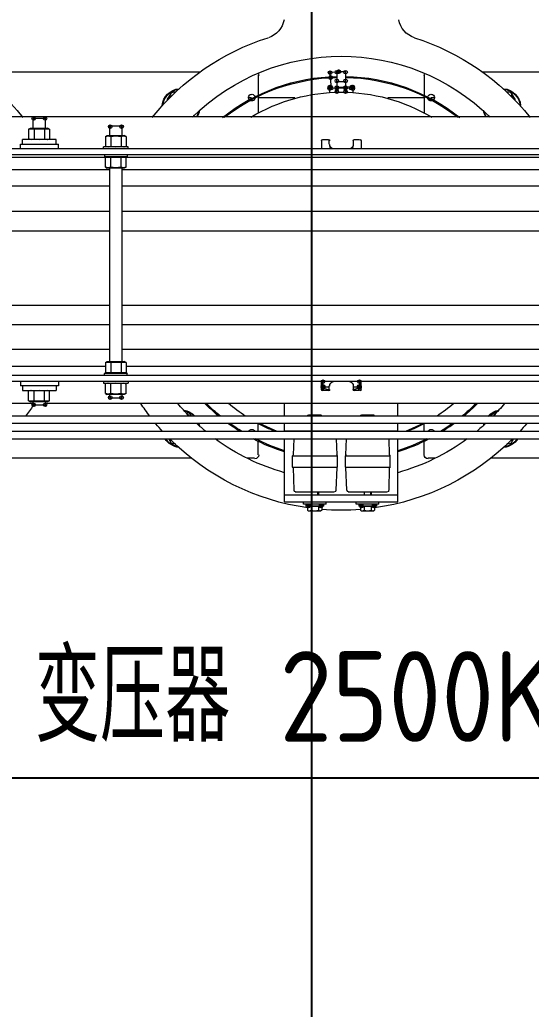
# Model space of a CAD drawing. Extents: x 758840 to 1108724, y -102573 to 143521.
# Drawn here: x 878546 to 879224, y 65826 to 67136 of the extents above; entities that cross this region are included whole.
import ezdxf

# ---------------------------------------------------------------- set-up
doc = ezdxf.new("R2010")
doc.units = 0
doc.header["$LTSCALE"] = 1000
doc.header["$MEASUREMENT"] = 0
doc.linetypes.add('DOTE', pattern=[2.42, 2, -0.2, 0.02, -0.2])
for name, color, linetype in [('02电气-设备', 255, 'Continuous'), ('DOTE', 8, 'DOTE'), ('LWIRE', 1, 'Continuous'), ('PDF_0', 7, 'Continuous')]:
    doc.layers.add(name, color=color, linetype=linetype)
doc.styles.get("Standard").update_dxf_attribs({"font": 'gbenor.shx', "bigfont": 'gbcbig.shx'})

# ---------------------------------------------------------------- blocks, each defined once
blk = doc.blocks.new('2500KVA 变压器')
at = {"lineweight": -3}
blk.add_lwpolyline([(0, 0), (2400, 0), (2400, 1500), (0, 1500)], close=True, dxfattribs=at)
at = {"layer": 'PDF_0', "lineweight": 15}
for points in [[(735.2, 935.1), (1032.6, 935.1)], [(1110.2, 930.4), (1110.2, 904.5)], [(1205.5, 929), (1204.9, 933.8)], [(1205.5, 934.4), (1216.4, 935.1)], [(1226, 935.1), (1214.4, 935.1)], [(1214.4, 934.4), (1214.4, 908.6)], [(1226, 934.4), (1226, 908.6)], [(1330.1, 930.4), (1330.1, 904.5)], [(1407.7, 935.1), (1705.1, 935.1)], [(1205.5, 927.6), (1206.9, 912.7)], [(1208.3, 927.6), (1206.2, 927.6)], [(1214.4, 922.2), (1226, 922.2)], [(989.8, 897.7), (995.2, 907.2)], [(997.2, 908.6), (1000.6, 908.6)], [(1204.9, 914.7), (1206.9, 915.4)], [(1204.9, 907.9), (1204.9, 914.7)], [(1214.4, 913.3), (1204.9, 912.7)], [(1206.2, 912.7), (1206.2, 914.7)], [(1213, 908.6), (1214.4, 908.6), (1212.3, 908.6)], [(1226, 914), (1214.4, 914)], [(1226, 913.3), (1214.4, 913.3)], [(1226, 915.4), (1235.5, 914.7)], [(1226, 914), (1233.4, 913.3)], [(1235.5, 912.7), (1226, 913.3)], [(1228, 908.6), (1226, 908.6)], [(1234.1, 914.7), (1234.1, 912.7)], [(1235.5, 914.7), (1235.5, 907.9)], [(1439.7, 908.6), (1443.1, 908.6)], [(1445.1, 907.2), (1450.6, 897.7)], [(1101.4, 900.4), (1096.6, 900.4)], [(1105.5, 900.4), (1104.8, 900.4)], [(1110.2, 903.1), (1110.2, 880.7)], [(1158.6, 900.4), (1110.2, 900.4)], [(1330.1, 900.4), (1281.8, 900.4)], [(1330.1, 903.1), (1330.1, 880.7)], [(1335.5, 900.4), (1334.9, 900.4)], [(1343.7, 900.4), (1338.9, 900.4)], [(2114.9, 875.2), (325.4, 875.2)], [(812.1, 860.3), (812.1, 873.2)], [(827.8, 873.2), (812.8, 873.2)], [(828.4, 860.3), (828.4, 873.2)], [(1025.2, 877.3), (1023.8, 875.2)], [(1416.5, 875.2), (1415.2, 877.3)], [(806, 858.9), (808.7, 860.3)], [(806, 858.9), (810.1, 859.6), (813.5, 858.9)], [(806, 858.9), (806, 846)], [(808.7, 860.3), (831.2, 860.3)], [(813.5, 858.9), (820.3, 859.6), (827.1, 858.9)], [(813.5, 858.9), (813.5, 846)], [(827.1, 858.9), (830.5, 859.6), (833.9, 858.9)], [(827.1, 858.9), (827.1, 846)], [(833.9, 858.9), (831.2, 860.3)], [(833.9, 858.9), (833.9, 846)], [(913.5, 850.7), (913.5, 862.3)], [(929.2, 863), (914.2, 863)], [(929.9, 850.7), (929.9, 862.3)], [(795.1, 833), (795.1, 839.2)], [(795.1, 839.2), (845.5, 839.2)], [(797.8, 839.2), (797.8, 845.3)], [(842.7, 845.3), (797.8, 845.3)], [(808.7, 845.3), (806, 846)], [(806, 846), (810.1, 845.3), (813.5, 846)], [(813.5, 846), (820.3, 845.3), (827.1, 846)], [(827.1, 846), (830.5, 845.3), (833.9, 846)], [(831.2, 845.3), (833.9, 846)], [(842.7, 839.2), (842.7, 845.3)], [(845.5, 833), (845.5, 839.2)], [(908.1, 849.4), (910.1, 850.7)], [(908.1, 849.4), (911.5, 850), (914.9, 849.4)], [(908.1, 849.4), (908.1, 836.4)], [(910.1, 850.7), (932.6, 850.7)], [(914.9, 849.4), (921.7, 850), (928.5, 849.4)], [(914.9, 849.4), (914.9, 836.4)], [(928.5, 849.4), (931.9, 850), (935.3, 849.4)], [(928.5, 849.4), (928.5, 836.4)], [(935.3, 849.4), (932.6, 850.7)], [(935.3, 849.4), (935.3, 836.4)], [(1194, 843.9), (1194, 833)], [(1195.3, 845.3), (1202.8, 845.3)], [(1204.2, 839.2), (1204.2, 843.9)], [(1236.2, 843.9), (1236.2, 839.2)], [(1237.5, 845.3), (1244.3, 845.3)], [(1246.4, 843.9), (1246.4, 833)], [(310.4, 825.5), (2129.9, 825.5)], [(2125.1, 833), (315.2, 833)], [(905.4, 833), (905.4, 835.7)], [(938, 835.7), (905.4, 835.7)], [(906.7, 825.5), (906.7, 822.8)], [(910.1, 835.7), (908.1, 836.4)], [(908.1, 836.4), (911.5, 835.7), (914.9, 836.4)], [(914.9, 836.4), (921.7, 835.7), (928.5, 836.4)], [(928.5, 836.4), (931.9, 835.7), (935.3, 836.4)], [(932.6, 835.7), (935.3, 836.4)], [(936.7, 825.5), (936.7, 822.8)], [(938, 833), (938, 835.7)], [(1204.9, 835.7), (1204.9, 835.1)], [(1235.5, 835.1), (1235.5, 835.7)], [(908.1, 821.5), (447.9, 821.5)], [(906.7, 822.8), (936.7, 822.8)], [(907.4, 822.1), (906.7, 822.8)], [(907.4, 822.1), (936, 822.1)], [(910.1, 822.1), (908.1, 821.5)], [(914.9, 821.5), (911.5, 822.1), (908.1, 821.5)], [(908.1, 808.5), (908.1, 821.5)], [(928.5, 821.5), (921.7, 822.1), (914.9, 821.5)], [(914.9, 808.5), (914.9, 821.5)], [(935.3, 821.5), (931.9, 822.1), (928.5, 821.5)], [(928.5, 808.5), (928.5, 821.5)], [(932.6, 822.1), (935.3, 821.5)], [(935.3, 808.5), (935.3, 821.5)], [(1505, 821.5), (935.3, 821.5)], [(936, 822.1), (936.7, 822.8)], [(913.5, 805.1), (428.2, 805.1)], [(908.1, 808.5), (910.1, 807.2)], [(914.9, 808.5), (911.5, 807.8), (908.1, 808.5)], [(932.6, 807.2), (910.1, 807.2)], [(913.5, 551.2), (913.5, 807.2)], [(928.5, 808.5), (921.7, 807.8), (914.9, 808.5)], [(935.3, 808.5), (931.9, 807.8), (928.5, 808.5)], [(929.9, 551.2), (929.9, 807.2)], [(1510.5, 805.1), (929.9, 805.1)], [(935.3, 808.5), (932.6, 807.2)], [(913.5, 783.3), (408.5, 783.3)], [(1510.5, 783.3), (929.9, 783.3)], [(913.5, 750), (388, 750)], [(1510.5, 750), (929.9, 750)], [(913.5, 724.1), (377.8, 724.1)], [(1510.5, 724.1), (929.9, 724.1)], [(377.8, 626.1), (913.5, 626.1)], [(929.9, 626.1), (1510.5, 626.1)], [(388, 600.2), (913.5, 600.2)], [(929.9, 600.2), (1510.5, 600.2)], [(408.5, 567.6), (913.5, 567.6)], [(929.9, 567.6), (1510.5, 567.6)], [(908.1, 549.9), (910.1, 551.2)], [(908.1, 549.9), (911.5, 550.5), (914.9, 549.9)], [(910.1, 551.2), (932.6, 551.2)], [(914.9, 549.9), (921.7, 550.5), (928.5, 549.9)], [(928.5, 549.9), (931.9, 550.5), (935.3, 549.9)], [(935.3, 549.9), (932.6, 551.2)], [(428.2, 545.1), (908.1, 545.1)], [(908.1, 549.9), (908.1, 536.9)], [(914.9, 549.9), (914.9, 536.9)], [(928.5, 549.9), (928.5, 536.9)], [(935.3, 549.9), (935.3, 536.9)], [(935.3, 545.1), (1505, 545.1)], [(305.7, 533.5), (2134.7, 533.5)], [(315.2, 525.4), (2125.1, 525.4)], [(795.1, 525.4), (795.1, 519.2)], [(845.5, 525.4), (845.5, 519.2)], [(905.4, 525.4), (905.4, 522.6)], [(907.4, 536.3), (906.7, 535.6)], [(906.7, 533.5), (906.7, 535.6)], [(936.7, 535.6), (906.7, 535.6)], [(936, 536.3), (907.4, 536.3)], [(910.1, 536.3), (908.1, 536.9)], [(908.1, 536.9), (911.5, 536.3), (914.9, 536.9)], [(914.9, 536.9), (921.7, 536.3), (928.5, 536.9)], [(928.5, 536.9), (931.9, 536.3), (935.3, 536.9)], [(932.6, 536.3), (935.3, 536.9)], [(936, 536.3), (936.7, 535.6)], [(936.7, 533.5), (936.7, 535.6)], [(938, 525.4), (938, 522.6)], [(1194, 514.5), (1194, 525.4)], [(1195.3, 524.7), (1195.3, 518.6)], [(1245, 524.7), (1245, 518.6)], [(1246.4, 514.5), (1246.4, 525.4)], [(845.5, 519.2), (795.1, 519.2)], [(797.8, 519.2), (797.8, 513.1)], [(797.8, 513.1), (842.7, 513.1)], [(808.7, 513.1), (806, 512.4)], [(813.5, 512.4), (810.1, 513.1), (806, 512.4)], [(806, 499.5), (806, 512.4)], [(827.1, 512.4), (820.3, 513.1), (813.5, 512.4)], [(813.5, 499.5), (813.5, 512.4)], [(833.9, 512.4), (830.5, 513.1), (827.1, 512.4)], [(827.1, 499.5), (827.1, 512.4)], [(831.2, 513.1), (833.9, 512.4)], [(833.9, 499.5), (833.9, 512.4)], [(842.7, 519.2), (842.7, 513.1)], [(905.4, 522.6), (938, 522.6)], [(910.1, 522.6), (908.1, 522)], [(914.9, 522), (911.5, 522.6), (908.1, 522)], [(908.1, 509), (908.1, 522)], [(928.5, 522), (921.7, 522.6), (914.9, 522)], [(914.9, 509), (914.9, 522)], [(935.3, 522), (931.9, 522.6), (928.5, 522)], [(928.5, 509), (928.5, 522)], [(932.6, 522.6), (935.3, 522)], [(935.3, 509), (935.3, 522)], [(1195.3, 517.2), (1195.3, 516.5)], [(1195.3, 516.5), (1204.2, 513.8)], [(1202.8, 513.1), (1195.3, 513.1)], [(1196, 517.9), (1204.2, 517.9)], [(1204.2, 514.5), (1204.2, 519.2)], [(1236.2, 519.2), (1236.2, 514.5)], [(1236.2, 517.9), (1244.3, 517.9)], [(1245, 516.5), (1236.2, 513.8)], [(1244.3, 513.1), (1237.5, 513.1)], [(1245, 517.2), (1245, 516.5)], [(806, 499.5), (808.7, 498.1)], [(813.5, 499.5), (810.1, 498.8), (806, 499.5)], [(831.2, 498.1), (808.7, 498.1)], [(812.1, 494.1), (812.1, 498.1)], [(827.1, 499.5), (820.3, 498.8), (813.5, 499.5)], [(833.9, 499.5), (830.5, 498.8), (827.1, 499.5)], [(828.4, 494.1), (828.4, 498.1)], [(833.9, 499.5), (831.2, 498.1)], [(908.1, 509), (910.1, 507.7)], [(914.9, 509), (911.5, 508.3), (908.1, 509)], [(932.6, 507.7), (910.1, 507.7)], [(913.5, 503.6), (913.5, 507.7)], [(929.2, 502.9), (914.2, 502.9)], [(928.5, 509), (921.7, 508.3), (914.9, 509)], [(935.3, 509), (931.9, 508.3), (928.5, 509)], [(929.9, 503.6), (929.9, 507.7)], [(935.3, 509), (932.6, 507.7)], [(325.4, 496.1), (812.1, 496.1)], [(827.8, 493.4), (812.8, 493.4)], [(828.4, 496.1), (1611.9, 496.1)], [(1145, 479.1), (1145, 496.1)], [(1295.4, 479.1), (1295.4, 496.1)], [(1967.2, 479.1), (473.1, 479.1)], [(1014.9, 483.2), (1017.7, 483.2)], [(1019.7, 481.8), (1021.7, 479.1)], [(1175.6, 479.8), (1176.9, 480.4)], [(1180.3, 479.8), (1178.3, 480.4), (1175.6, 479.8)], [(1175.6, 479.1), (1175.6, 479.8)], [(1193.3, 480.4), (1176.9, 480.4)], [(1191.9, 480.4), (1189.9, 479.8), (1185.1, 480.4), (1180.3, 479.8)], [(1180.3, 479.1), (1180.3, 479.8)], [(1189.9, 479.1), (1189.9, 479.8)], [(1194.6, 479.8), (1193.3, 480.4), (1191.9, 480.4)], [(1194.6, 479.8), (1193.3, 480.4)], [(1194.6, 479.1), (1194.6, 479.8)], [(1245.7, 479.8), (1247.1, 480.4)], [(1250.5, 479.8), (1248.4, 480.4), (1245.7, 479.8)], [(1245.7, 479.1), (1245.7, 479.8)], [(1263.4, 480.4), (1247.1, 480.4)], [(1262, 480.4), (1260, 479.8), (1255.2, 480.4), (1250.5, 479.8)], [(1250.5, 479.1), (1250.5, 479.8)], [(1260, 479.1), (1260, 479.8)], [(1264.1, 479.8), (1263.4, 480.4), (1262, 480.4)], [(1264.1, 479.8), (1263.4, 480.4)], [(1264.1, 479.1), (1264.1, 479.8)], [(1418.6, 479.1), (1420.6, 481.8)], [(1422.7, 483.2), (1425.4, 483.2)], [(1965.2, 469.5), (475.2, 469.5)], [(475.2, 459.3), (1965.2, 459.3)], [(1110.2, 459.3), (1110.2, 469.5)], [(1112.3, 469.5), (1134.7, 459.3)], [(1145, 459.3), (1145, 469.5)], [(1295.4, 469.5), (1145, 469.5)], [(1295.4, 459.3), (1145, 459.3)], [(1295.4, 459.3), (1295.4, 469.5)], [(1305.6, 459.3), (1328.1, 469.5)], [(1330.1, 459.3), (1330.1, 469.5)], [(473.1, 449.1), (1967.2, 449.1)], [(995.2, 443), (991.8, 449.1)], [(1110.2, 447.8), (1110.2, 449.1)], [(1110.2, 428), (1110.2, 445.7)], [(1145, 365.4), (1145, 374.9), (1145, 383.1), (1145, 449.1)], [(1157.2, 449.1), (1156.5, 428)], [(1213.7, 449.1), (1214.4, 428)], [(1226.6, 449.1), (1226, 428)], [(1283.1, 449.1), (1283.8, 428)], [(1295.4, 365.4), (1295.4, 374.9), (1295.4, 383.1), (1295.4, 449.1)], [(1330.1, 447.8), (1330.1, 449.1)], [(1330.1, 428), (1330.1, 445.7)], [(1448.5, 449.1), (1445.1, 443)], [(1000.6, 442.3), (997.2, 442.3)], [(1443.1, 442.3), (1439.7, 442.3)], [(1022.4, 423.3), (746.1, 423.3)], [(1105.5, 423.3), (1095.9, 423.3)], [(1155.2, 426.7), (1155.2, 411.7)], [(1155.2, 426.7), (1215.1, 426.7)], [(1215.1, 411.7), (1215.1, 426.7)], [(1225.3, 426.7), (1225.3, 411.7)], [(1225.3, 426.7), (1285.2, 426.7)], [(1285.2, 411.7), (1285.2, 426.7)], [(1344.4, 423.3), (1334.9, 423.3)], [(1694.3, 423.3), (1417.9, 423.3)], [(1155.2, 411.7), (1215.1, 411.7)], [(1156.5, 411), (1157.2, 381.1)], [(1214.4, 411), (1213, 381.1)], [(1225.3, 411.7), (1285.2, 411.7)], [(1226, 411), (1227.3, 381.1)], [(1283.8, 411), (1283.1, 381.1)], [(1145, 374.9), (1295.4, 374.9)], [(1159.2, 379), (1211, 379)], [(1180.3, 379), (1180.3, 374.9)], [(1181, 374.9), (1181, 379)], [(1189.2, 374.9), (1189.2, 379)], [(1189.9, 379), (1189.9, 374.9)], [(1229.4, 379), (1281.1, 379)], [(1250.5, 379), (1250.5, 374.9)], [(1251.1, 374.9), (1251.1, 379)], [(1259.3, 374.9), (1259.3, 379)], [(1260, 379), (1260, 374.9)], [(1145, 365.4), (1295.4, 365.4)], [(1170.1, 362.7), (1170.1, 365.4)], [(1200.1, 362.7), (1170.1, 362.7)], [(1173.5, 362.7), (1173.5, 360)], [(1196.7, 360), (1173.5, 360)], [(1175.6, 360), (1175.6, 354.5)], [(1175.6, 360), (1194.6, 360)], [(1175.6, 354.5), (1176.9, 353.8)], [(1175.6, 354.5), (1176.9, 353.8), (1178.3, 353.8)], [(1176.9, 353.8), (1193.3, 353.8)], [(1178.3, 353.8), (1180.3, 354.5), (1185.1, 353.8), (1189.9, 354.5)], [(1180.3, 360), (1180.3, 354.5)], [(1189.9, 360), (1189.9, 354.5)], [(1189.9, 354.5), (1191.9, 353.8), (1194.6, 354.5)], [(1194.6, 354.5), (1193.3, 353.8)], [(1194.6, 360), (1194.6, 354.5)], [(1196.7, 362.7), (1196.7, 360)], [(1200.1, 362.7), (1200.1, 365.4)], [(1240.2, 362.7), (1240.2, 365.4)], [(1270.2, 362.7), (1240.2, 362.7)], [(1243.6, 362.7), (1243.6, 360)], [(1266.8, 360), (1243.6, 360)], [(1245.7, 360), (1245.7, 354.5)], [(1245.7, 360), (1264.1, 360)], [(1245.7, 354.5), (1247.1, 353.8)], [(1245.7, 354.5), (1247.1, 353.8), (1248.4, 353.8)], [(1247.1, 353.8), (1263.4, 353.8)], [(1248.4, 353.8), (1250.5, 354.5), (1255.2, 353.8), (1260, 354.5)], [(1250.5, 360), (1250.5, 354.5)], [(1260, 360), (1260, 354.5)], [(1260, 354.5), (1262, 353.8), (1264.1, 354.5)], [(1264.1, 354.5), (1263.4, 353.8)], [(1264.1, 360), (1264.1, 354.5)], [(1266.8, 362.7), (1266.8, 360)], [(1270.2, 362.7), (1270.2, 365.4)]]:
    blk.add_lwpolyline(points, dxfattribs=at)
for points in [[(1205.5, 931.4), (1205.5, 936.1), (1205.5, 936.1)], [(1214.4, 932.1), (1214.4, 936.8), (1214.4, 936.8)], [(1216.4, 932.7), (1216.4, 937.5), (1216.4, 937.5)], [(1217.1, 932.7), (1217.1, 937.5), (1217.1, 937.5)], [(1226, 932.1), (1226, 936.8), (1226, 936.8)], [(1204.9, 912.3), (1204.9, 917.1), (1204.9, 917.1)], [(1206.2, 925.3), (1206.2, 930), (1206.2, 930)], [(1206.2, 924.6), (1206.2, 929.3), (1206.2, 929.3)], [(1206.2, 912.3), (1206.2, 917.1), (1206.2, 917.1)], [(1214.4, 920.5), (1214.4, 925.3), (1214.4, 925.3)], [(1226, 920.5), (1226, 925.3), (1226, 925.3)], [(1234.1, 912.3), (1234.1, 917.1), (1234.1, 917.1)], [(1235.5, 912.3), (1235.5, 917.1), (1235.5, 917.1)], [(1204.9, 910.3), (1204.9, 915), (1204.9, 915)], [(1206.9, 911), (1206.9, 915.7), (1206.9, 915.7)], [(1206.9, 911), (1206.9, 915.7), (1206.9, 915.7)], [(1214.4, 911.6), (1214.4, 916.4), (1214.4, 916.4)], [(1214.4, 911), (1214.4, 915.7), (1214.4, 915.7)], [(1214.4, 906.2), (1214.4, 911), (1214.4, 911)], [(1226, 911.6), (1226, 916.4), (1226, 916.4)], [(1226, 911), (1226, 915.7), (1226, 915.7)], [(1226, 906.2), (1226, 911), (1226, 911)], [(1233.4, 911), (1233.4, 915.7), (1233.4, 915.7)], [(1235.5, 910.3), (1235.5, 915), (1235.5, 915)], [(812.8, 870.8), (812.8, 875.6), (812.8, 875.6)], [(827.8, 870.8), (827.8, 875.6), (827.8, 875.6)], [(914.2, 859.9), (914.2, 864.7), (914.2, 864.7)], [(929.2, 859.9), (929.2, 864.7), (929.2, 864.7)], [(1206.9, 834.4), (1206.9, 833)], [(1233.4, 834.4), (1233.4, 833)], [(1196, 522.3), (1196, 527.1), (1196, 527.1)], [(1244.3, 522.3), (1244.3, 527.1), (1244.3, 527.1)], [(1196, 516.2), (1196, 520.9), (1196, 520.9)], [(1196, 515.5), (1196, 520.3), (1196, 520.3)], [(1196, 514.8), (1196, 519.6), (1196, 519.6)], [(1196, 514.1), (1196, 518.9), (1196, 518.9)], [(1244.3, 516.2), (1244.3, 520.9), (1244.3, 520.9)], [(1244.3, 515.5), (1244.3, 520.3), (1244.3, 520.3)], [(1244.3, 514.8), (1244.3, 519.6), (1244.3, 519.6)], [(1244.3, 514.1), (1244.3, 518.9), (1244.3, 518.9)], [(914.2, 501.2), (914.2, 506), (914.2, 506)], [(929.2, 501.2), (929.2, 506), (929.2, 506)], [(812.8, 491.7), (812.8, 496.4), (812.8, 496.4)], [(827.8, 491.7), (827.8, 496.4), (827.8, 496.4)], [(1176.9, 357.6), (1176.9, 362.3), (1176.9, 362.3)], [(1193.3, 357.6), (1193.3, 362.3), (1193.3, 362.3)], [(1247.1, 357.6), (1247.1, 362.3), (1247.1, 362.3)], [(1263.4, 357.6), (1263.4, 362.3), (1263.4, 362.3)]]:
    blk.add_lwpolyline(points, close=True, dxfattribs=at)
for points in [[(1144.5, 1003.7), (1142.5, 992.6), (1134.6, 983.5), (1123.8, 980.1)], [(1317.2, 980.1), (1306.4, 983.5), (1298.5, 992.6), (1296.5, 1003.7)], [(1023, 874.7), (1132.3, 982.5), (1308, 982.5), (1417.4, 874.7)], [(645.3, 980), (705.7, 960.8), (759, 924.2), (798.6, 874.6)], [(969.9, 874.6), (1009.5, 924.2), (1062.8, 960.8), (1123.2, 980)], [(1317.1, 980), (1377.5, 960.8), (1430.9, 924.2), (1470.4, 874.6)], [(1109.9, 933.1), (1110.5, 932.2), (1110.9, 931.1), (1110.9, 930)], [(1330.1, 930), (1330.1, 931.1), (1330.5, 932.2), (1331.2, 933.1)], [(1063, 874.6), (1106.2, 908.6), (1159.2, 927.6), (1214.2, 928.9)], [(1065.3, 874.7), (1108, 907.8), (1160.2, 926.3), (1214.2, 927.6)], [(1100.3, 874.7), (1174.1, 919), (1266.3, 919), (1340.1, 874.7)], [(1226.2, 928.9), (1281.1, 927.6), (1334.1, 908.6), (1377.3, 874.6)], [(1226.2, 927.6), (1280.1, 926.3), (1332.3, 907.8), (1375, 874.7)], [(983.1, 890.3), (984.2, 902.1), (993.6, 911.4), (1005.3, 912.5)], [(983.8, 890.8), (985.2, 901.8), (993.8, 910.4), (1004.8, 911.8)], [(991.4, 899.4), (992.7, 901.3), (994.3, 902.9), (996.1, 904.2)], [(995.4, 906.9), (996, 907.4), (996.7, 907.8), (997.5, 908.1)], [(1097.8, 902.8), (1098.7, 904.4), (1100.4, 905.4), (1102.2, 905.1)], [(1102.2, 905.1), (1104, 904.9), (1105.5, 903.7), (1106, 901.9)], [(1335, 901.9), (1335.5, 903.7), (1337, 904.9), (1338.8, 905.1)], [(1338.8, 905.1), (1340.6, 905.4), (1342.3, 904.4), (1343.2, 902.8)], [(1435.7, 912.5), (1447.5, 911.4), (1456.8, 902.1), (1457.9, 890.3)], [(1436.2, 911.8), (1447.2, 910.4), (1455.8, 901.8), (1457.2, 890.8)], [(1443.6, 908.1), (1444.3, 907.8), (1445, 907.4), (1445.6, 906.9)], [(1444.9, 904.2), (1446.7, 902.9), (1448.3, 901.3), (1449.6, 899.4)], [(1098.4, 897.9), (1097.2, 899.3), (1097, 901.2), (1097.8, 902.8)], [(1103.8, 896.8), (1102.5, 896.1), (1100.9, 896.2), (1099.6, 896.9)], [(1106.1, 900.3), (1106, 898.8), (1105.1, 897.5), (1103.8, 896.8)], [(1337.2, 896.8), (1335.9, 897.5), (1335, 898.8), (1334.9, 900.3)], [(1341.4, 896.9), (1340.1, 896.2), (1338.5, 896.1), (1337.2, 896.8)], [(1343.2, 902.8), (1344, 901.2), (1343.8, 899.3), (1342.7, 897.9)], [(1031.6, 883.4), (1031, 880.5), (1030, 877.8), (1028.5, 875.3)], [(1032.3, 884), (1031.9, 880.9), (1030.8, 877.9), (1029.2, 875.2)], [(1411.8, 875.2), (1410.2, 877.9), (1409.2, 880.9), (1408.7, 884)], [(1412.6, 875.3), (1411, 877.8), (1410, 880.5), (1409.5, 883.4)], [(1023.7, 875.6), (1023.6, 875.4), (1023.4, 875.2), (1023.3, 875.1)], [(1417.7, 875.1), (1417.6, 875.2), (1417.4, 875.4), (1417.3, 875.6)], [(1194, 843.6), (1194, 844.5), (1194.7, 845.3), (1195.7, 845.3)], [(1203.1, 845.3), (1204.1, 845.3), (1204.9, 844.5), (1204.9, 843.6)], [(1209.6, 833.1), (1206.9, 833.6), (1204.9, 836), (1204.9, 838.8)], [(1236.2, 838.8), (1236.2, 836), (1234.2, 833.6), (1231.4, 833.1)], [(1236.2, 843.6), (1236.2, 844.5), (1236.9, 845.3), (1237.9, 845.3)], [(1244.7, 845.3), (1245.6, 845.3), (1246.4, 844.5), (1246.4, 843.6)], [(1205.5, 834.7), (1205.5, 833.8), (1204.8, 833), (1203.8, 833)], [(1237.2, 833), (1236.2, 833), (1235.5, 833.8), (1235.5, 834.7)], [(1204.9, 518.9), (1204.9, 521.7), (1206.9, 524.1), (1209.6, 524.6)], [(1231.4, 524.6), (1234.2, 524.1), (1236.2, 521.7), (1236.2, 518.9)], [(1195.7, 512.4), (1194.7, 512.4), (1194, 513.2), (1194, 514.1)], [(1204.9, 514.1), (1204.9, 513.2), (1204.1, 512.4), (1203.1, 512.4)], [(1237.9, 512.4), (1236.9, 512.4), (1236.2, 513.2), (1236.2, 514.1)], [(1246.4, 514.1), (1246.4, 513.2), (1245.6, 512.4), (1244.7, 512.4)], [(812.2, 493.3), (808.9, 488.4), (805.4, 483.6), (801.7, 478.9)], [(966.8, 478.9), (962.5, 484.4), (958.4, 490.1), (954.5, 495.8)], [(1019, 478.9), (1013.7, 484.3), (1008.6, 490), (1003.8, 495.9)], [(1011.7, 486.9), (1017.3, 486.1), (1022.5, 483.2), (1026.3, 479)], [(1012.2, 486.2), (1017.3, 485.2), (1022, 482.7), (1025.5, 478.9)], [(1058, 478.9), (1051.6, 484.3), (1045.4, 490), (1039.5, 495.9)], [(1060.3, 478.8), (1053.8, 484.2), (1047.5, 489.8), (1041.5, 495.8)], [(1093.8, 478.9), (1085.8, 484), (1078.1, 489.7), (1070.7, 495.8)], [(1369.6, 495.8), (1362.3, 489.7), (1354.6, 484), (1346.5, 478.9)], [(1398.8, 495.8), (1392.8, 489.8), (1386.6, 484.2), (1380, 478.8)], [(1400.9, 495.9), (1395, 490), (1388.8, 484.3), (1382.3, 478.9)], [(1414.7, 479), (1418.6, 483.2), (1423.7, 486.1), (1429.4, 486.9)], [(1415.5, 478.9), (1419.1, 482.7), (1423.7, 485.2), (1428.8, 486.2)], [(1436.6, 495.9), (1431.7, 490), (1426.6, 484.3), (1421.3, 478.9)], [(1018.1, 482.7), (1018.9, 482.4), (1019.6, 482), (1020.2, 481.5)], [(1420.8, 481.5), (1421.5, 482), (1422.2, 482.4), (1422.9, 482.7)], [(983.6, 458.9), (980.6, 462.2), (977.7, 465.5), (974.8, 468.9)], [(983.2, 459.1), (983.1, 459.4), (983.1, 459.6), (983.1, 459.9)], [(983.9, 459.1), (983.8, 459.2), (983.8, 459.3), (983.8, 459.3)], [(1040.7, 458.9), (1036.8, 462.1), (1033, 465.5), (1029.2, 468.9)], [(1031, 469), (1031.2, 468.3), (1031.4, 467.6), (1031.6, 466.8)], [(1031.7, 469), (1032, 468.1), (1032.2, 467.2), (1032.3, 466.3)], [(1085.7, 459), (1080.7, 462.1), (1075.8, 465.4), (1071, 468.9)], [(1088.6, 458.8), (1083.4, 462), (1078.4, 465.3), (1073.4, 468.8)], [(1097.8, 458.9), (1098.5, 460.4), (1100, 461.4), (1101.7, 461.4)], [(1101.7, 461.4), (1103.4, 461.4), (1104.9, 460.4), (1105.7, 458.9)], [(1132.2, 458.9), (1124.9, 461.8), (1117.8, 465.2), (1110.8, 468.9)], [(1329.5, 468.9), (1322.5, 465.2), (1315.4, 461.8), (1308.1, 458.9)], [(1335.3, 458.9), (1336.1, 460.4), (1337.6, 461.4), (1339.3, 461.4)], [(1339.3, 461.4), (1341, 461.4), (1342.5, 460.4), (1343.2, 458.9)], [(1366.9, 468.8), (1362, 465.3), (1356.9, 462), (1351.8, 458.8)], [(1369.4, 468.9), (1364.6, 465.4), (1359.6, 462.1), (1354.6, 459)], [(1411.1, 468.9), (1407.4, 465.5), (1403.6, 462.1), (1399.7, 458.9)], [(1408.7, 466.3), (1408.8, 467.2), (1409, 468.1), (1409.3, 469)], [(1409.5, 466.8), (1409.6, 467.6), (1409.8, 468.3), (1410, 469)], [(1465.5, 468.9), (1462.6, 465.5), (1459.7, 462.2), (1456.7, 458.9)], [(1457.2, 459.3), (1457.2, 459.3), (1457.2, 459.2), (1457.2, 459.1)], [(1457.9, 459.9), (1457.9, 459.6), (1457.9, 459.4), (1457.8, 459.1)], [(1005.3, 437.7), (997.7, 438.5), (990.9, 442.7), (986.8, 449.1)], [(1004.7, 438.4), (997.7, 439.3), (991.4, 443.3), (987.5, 449.2)], [(995.8, 446.3), (994.7, 447.1), (993.7, 448), (992.9, 449)], [(1176, 357.6), (1106.7, 367.2), (1042.5, 399.3), (993.1, 448.9)], [(1145.2, 404.2), (1112.1, 413.3), (1081, 428.5), (1053.4, 448.9)], [(1145.2, 431.8), (1130.8, 436.3), (1116.8, 442), (1103.4, 448.9)], [(1145.2, 433.3), (1131.9, 437.4), (1119, 442.6), (1106.6, 448.9)], [(1447.2, 448.9), (1397.9, 399.3), (1333.6, 367.2), (1264.4, 357.6)], [(1386.9, 448.9), (1359.3, 428.5), (1328.2, 413.3), (1295.1, 404.2)], [(1336.9, 448.9), (1323.5, 442), (1309.5, 436.3), (1295.1, 431.8)], [(1333.8, 448.9), (1321.3, 442.6), (1308.4, 437.4), (1295.1, 433.3)], [(1454.2, 449.1), (1450.1, 442.7), (1443.3, 438.5), (1435.7, 437.7)], [(1453.5, 449.2), (1449.6, 443.3), (1443.3, 439.3), (1436.3, 438.4)], [(1448.1, 449), (1447.3, 448), (1446.3, 447.1), (1445.3, 446.3)], [(997.5, 442.1), (996.7, 442.4), (996, 442.8), (995.4, 443.3)], [(1445.6, 443.3), (1445, 442.8), (1444.3, 442.4), (1443.6, 442.1)], [(1110.9, 427.7), (1110.9, 424.9), (1108.6, 422.6), (1105.8, 422.6)], [(1156.5, 427.6), (1156.5, 427.1), (1156.1, 426.7), (1155.5, 426.7)], [(1215.4, 426.7), (1214.9, 426.7), (1214.4, 427.1), (1214.4, 427.6)], [(1226.6, 427.6), (1226.6, 427.1), (1226.2, 426.7), (1225.6, 426.7)], [(1285.5, 426.7), (1285, 426.7), (1284.5, 427.1), (1284.5, 427.6)], [(1335.2, 422.6), (1332.4, 422.6), (1330.1, 424.9), (1330.1, 427.7)], [(1155.5, 411.7), (1156.1, 411.7), (1156.5, 411.3), (1156.5, 410.7)], [(1214.4, 410.7), (1214.4, 411.3), (1214.9, 411.7), (1215.4, 411.7)], [(1225.6, 411.7), (1226.2, 411.7), (1226.6, 411.3), (1226.6, 410.7)], [(1284.5, 410.7), (1284.5, 411.3), (1285, 411.7), (1285.5, 411.7)], [(1159.6, 379), (1158.7, 379), (1157.9, 379.7), (1157.9, 380.7)], [(1213, 380.7), (1213, 379.7), (1212.2, 379), (1211.3, 379)], [(1229.7, 379), (1228.8, 379), (1228, 379.7), (1228, 380.7)], [(1283.1, 380.7), (1283.1, 379.7), (1282.3, 379), (1281.4, 379)], [(1245.9, 355.5), (1228.8, 354.2), (1211.6, 354.2), (1194.4, 355.5)], [(1177.4, 353.3), (1177.4, 353.3), (1177.3, 353.3), (1177.3, 353.4)], [(1247.5, 353.3), (1247.5, 353.3), (1247.5, 353.3), (1247.4, 353.4)]]:
    blk.add_open_spline(points, degree=3, dxfattribs=at)
for points in [[(1205.5, 936.1), (1204.2, 936.1), (1203.1, 935.1), (1203.1, 933.8), (1203.1, 932.5), (1204.2, 931.4), (1205.5, 931.4), (1206.8, 931.4), (1207.9, 932.5), (1207.9, 933.8), (1207.9, 935.1), (1206.8, 936.1), (1205.5, 936.1)], [(1214.4, 936.8), (1213.1, 936.8), (1212, 935.8), (1212, 934.4), (1212, 933.1), (1213.1, 932.1), (1214.4, 932.1), (1215.7, 932.1), (1216.8, 933.1), (1216.8, 934.4), (1216.8, 935.8), (1215.7, 936.8), (1214.4, 936.8)], [(1216.4, 937.5), (1215.1, 937.5), (1214, 936.4), (1214, 935.1), (1214, 933.8), (1215.1, 932.7), (1216.4, 932.7), (1217.7, 932.7), (1218.8, 933.8), (1218.8, 935.1), (1218.8, 936.4), (1217.7, 937.5), (1216.4, 937.5)], [(1217.1, 937.5), (1215.8, 937.5), (1214.7, 936.4), (1214.7, 935.1), (1214.7, 933.8), (1215.8, 932.7), (1217.1, 932.7), (1218.4, 932.7), (1219.5, 933.8), (1219.5, 935.1), (1219.5, 936.4), (1218.4, 937.5), (1217.1, 937.5)], [(1226, 936.8), (1224.6, 936.8), (1223.6, 935.8), (1223.6, 934.4), (1223.6, 933.1), (1224.6, 932.1), (1226, 932.1), (1227.3, 932.1), (1228.3, 933.1), (1228.3, 934.4), (1228.3, 935.8), (1227.3, 936.8), (1226, 936.8)], [(1204.9, 917.1), (1203.5, 917.1), (1202.5, 916), (1202.5, 914.7), (1202.5, 913.4), (1203.5, 912.3), (1204.9, 912.3), (1206.2, 912.3), (1207.2, 913.4), (1207.2, 914.7), (1207.2, 916), (1206.2, 917.1), (1204.9, 917.1)], [(1206.2, 930), (1204.9, 930), (1203.8, 929), (1203.8, 927.6), (1203.8, 926.3), (1204.9, 925.3), (1206.2, 925.3), (1207.5, 925.3), (1208.6, 926.3), (1208.6, 927.6), (1208.6, 929), (1207.5, 930), (1206.2, 930)], [(1206.2, 929.3), (1204.9, 929.3), (1203.8, 928.3), (1203.8, 927), (1203.8, 925.6), (1204.9, 924.6), (1206.2, 924.6), (1207.5, 924.6), (1208.6, 925.6), (1208.6, 927), (1208.6, 928.3), (1207.5, 929.3), (1206.2, 929.3)], [(1206.2, 917.1), (1204.9, 917.1), (1203.8, 916), (1203.8, 914.7), (1203.8, 913.4), (1204.9, 912.3), (1206.2, 912.3), (1207.5, 912.3), (1208.6, 913.4), (1208.6, 914.7), (1208.6, 916), (1207.5, 917.1), (1206.2, 917.1)], [(1214.4, 925.3), (1213.1, 925.3), (1212, 924.2), (1212, 922.9), (1212, 921.6), (1213.1, 920.5), (1214.4, 920.5), (1215.7, 920.5), (1216.8, 921.6), (1216.8, 922.9), (1216.8, 924.2), (1215.7, 925.3), (1214.4, 925.3)], [(1226, 925.3), (1224.6, 925.3), (1223.6, 924.2), (1223.6, 922.9), (1223.6, 921.6), (1224.6, 920.5), (1226, 920.5), (1227.3, 920.5), (1228.3, 921.6), (1228.3, 922.9), (1228.3, 924.2), (1227.3, 925.3), (1226, 925.3)], [(1234.1, 917.1), (1232.8, 917.1), (1231.7, 916), (1231.7, 914.7), (1231.7, 913.4), (1232.8, 912.3), (1234.1, 912.3), (1235.4, 912.3), (1236.5, 913.4), (1236.5, 914.7), (1236.5, 916), (1235.4, 917.1), (1234.1, 917.1)], [(1235.5, 917.1), (1234.2, 917.1), (1233.1, 916), (1233.1, 914.7), (1233.1, 913.4), (1234.2, 912.3), (1235.5, 912.3), (1236.8, 912.3), (1237.9, 913.4), (1237.9, 914.7), (1237.9, 916), (1236.8, 917.1), (1235.5, 917.1)], [(1204.9, 915), (1203.5, 915), (1202.5, 914), (1202.5, 912.7), (1202.5, 911.4), (1203.5, 910.3), (1204.9, 910.3), (1206.2, 910.3), (1207.2, 911.4), (1207.2, 912.7), (1207.2, 914), (1206.2, 915), (1204.9, 915)], [(1206.9, 915.7), (1205.6, 915.7), (1204.5, 914.7), (1204.5, 913.3), (1204.5, 912), (1205.6, 911), (1206.9, 911), (1208.2, 911), (1209.3, 912), (1209.3, 913.3), (1209.3, 914.7), (1208.2, 915.7), (1206.9, 915.7)], [(1206.9, 915.7), (1205.6, 915.7), (1204.5, 914.7), (1204.5, 913.3), (1204.5, 912), (1205.6, 911), (1206.9, 911), (1208.2, 911), (1209.3, 912), (1209.3, 913.3), (1209.3, 914.7), (1208.2, 915.7), (1206.9, 915.7)], [(1214.4, 916.4), (1213.1, 916.4), (1212, 915.3), (1212, 914), (1212, 912.7), (1213.1, 911.6), (1214.4, 911.6), (1215.7, 911.6), (1216.8, 912.7), (1216.8, 914), (1216.8, 915.3), (1215.7, 916.4), (1214.4, 916.4)], [(1214.4, 915.7), (1213.1, 915.7), (1212, 914.7), (1212, 913.3), (1212, 912), (1213.1, 911), (1214.4, 911), (1215.7, 911), (1216.8, 912), (1216.8, 913.3), (1216.8, 914.7), (1215.7, 915.7), (1214.4, 915.7)], [(1214.4, 911), (1213.1, 911), (1212, 909.9), (1212, 908.6), (1212, 907.3), (1213.1, 906.2), (1214.4, 906.2), (1215.7, 906.2), (1216.8, 907.3), (1216.8, 908.6), (1216.8, 909.9), (1215.7, 911), (1214.4, 911)], [(1226, 916.4), (1224.6, 916.4), (1223.6, 915.3), (1223.6, 914), (1223.6, 912.7), (1224.6, 911.6), (1226, 911.6), (1227.3, 911.6), (1228.3, 912.7), (1228.3, 914), (1228.3, 915.3), (1227.3, 916.4), (1226, 916.4)], [(1226, 915.7), (1224.6, 915.7), (1223.6, 914.7), (1223.6, 913.3), (1223.6, 912), (1224.6, 911), (1226, 911), (1227.3, 911), (1228.3, 912), (1228.3, 913.3), (1228.3, 914.7), (1227.3, 915.7), (1226, 915.7)], [(1226, 911), (1224.6, 911), (1223.6, 909.9), (1223.6, 908.6), (1223.6, 907.3), (1224.6, 906.2), (1226, 906.2), (1227.3, 906.2), (1228.3, 907.3), (1228.3, 908.6), (1228.3, 909.9), (1227.3, 911), (1226, 911)], [(1233.4, 915.7), (1232.1, 915.7), (1231.1, 914.7), (1231.1, 913.3), (1231.1, 912), (1232.1, 911), (1233.4, 911), (1234.7, 911), (1235.8, 912), (1235.8, 913.3), (1235.8, 914.7), (1234.7, 915.7), (1233.4, 915.7)], [(1235.5, 915), (1234.2, 915), (1233.1, 914), (1233.1, 912.7), (1233.1, 911.4), (1234.2, 910.3), (1235.5, 910.3), (1236.8, 910.3), (1237.9, 911.4), (1237.9, 912.7), (1237.9, 914), (1236.8, 915), (1235.5, 915)], [(812.8, 875.6), (811.5, 875.6), (810.4, 874.5), (810.4, 873.2), (810.4, 871.9), (811.5, 870.8), (812.8, 870.8), (814.1, 870.8), (815.2, 871.9), (815.2, 873.2), (815.2, 874.5), (814.1, 875.6), (812.8, 875.6)], [(827.8, 875.6), (826.4, 875.6), (825.4, 874.5), (825.4, 873.2), (825.4, 871.9), (826.4, 870.8), (827.8, 870.8), (829.1, 870.8), (830.1, 871.9), (830.1, 873.2), (830.1, 874.5), (829.1, 875.6), (827.8, 875.6)], [(914.2, 864.7), (912.9, 864.7), (911.8, 863.6), (911.8, 862.3), (911.8, 861), (912.9, 859.9), (914.2, 859.9), (915.5, 859.9), (916.6, 861), (916.6, 862.3), (916.6, 863.6), (915.5, 864.7), (914.2, 864.7)], [(929.2, 864.7), (927.9, 864.7), (926.8, 863.6), (926.8, 862.3), (926.8, 861), (927.9, 859.9), (929.2, 859.9), (930.5, 859.9), (931.6, 861), (931.6, 862.3), (931.6, 863.6), (930.5, 864.7), (929.2, 864.7)], [(1196, 527.1), (1194.7, 527.1), (1193.6, 526), (1193.6, 524.7), (1193.6, 523.4), (1194.7, 522.3), (1196, 522.3), (1197.3, 522.3), (1198.4, 523.4), (1198.4, 524.7), (1198.4, 526), (1197.3, 527.1), (1196, 527.1)], [(1244.3, 527.1), (1243, 527.1), (1241.9, 526), (1241.9, 524.7), (1241.9, 523.4), (1243, 522.3), (1244.3, 522.3), (1245.6, 522.3), (1246.7, 523.4), (1246.7, 524.7), (1246.7, 526), (1245.6, 527.1), (1244.3, 527.1)], [(1196, 520.9), (1194.7, 520.9), (1193.6, 519.9), (1193.6, 518.6), (1193.6, 517.2), (1194.7, 516.2), (1196, 516.2), (1197.3, 516.2), (1198.4, 517.2), (1198.4, 518.6), (1198.4, 519.9), (1197.3, 520.9), (1196, 520.9)], [(1196, 520.3), (1194.7, 520.3), (1193.6, 519.2), (1193.6, 517.9), (1193.6, 516.6), (1194.7, 515.5), (1196, 515.5), (1197.3, 515.5), (1198.4, 516.6), (1198.4, 517.9), (1198.4, 519.2), (1197.3, 520.3), (1196, 520.3)], [(1196, 519.6), (1194.7, 519.6), (1193.6, 518.5), (1193.6, 517.2), (1193.6, 515.9), (1194.7, 514.8), (1196, 514.8), (1197.3, 514.8), (1198.4, 515.9), (1198.4, 517.2), (1198.4, 518.5), (1197.3, 519.6), (1196, 519.6)], [(1196, 518.9), (1194.7, 518.9), (1193.6, 517.8), (1193.6, 516.5), (1193.6, 515.2), (1194.7, 514.1), (1196, 514.1), (1197.3, 514.1), (1198.4, 515.2), (1198.4, 516.5), (1198.4, 517.8), (1197.3, 518.9), (1196, 518.9)], [(1244.3, 520.9), (1243, 520.9), (1241.9, 519.9), (1241.9, 518.6), (1241.9, 517.2), (1243, 516.2), (1244.3, 516.2), (1245.6, 516.2), (1246.7, 517.2), (1246.7, 518.6), (1246.7, 519.9), (1245.6, 520.9), (1244.3, 520.9)], [(1244.3, 520.3), (1243, 520.3), (1241.9, 519.2), (1241.9, 517.9), (1241.9, 516.6), (1243, 515.5), (1244.3, 515.5), (1245.6, 515.5), (1246.7, 516.6), (1246.7, 517.9), (1246.7, 519.2), (1245.6, 520.3), (1244.3, 520.3)], [(1244.3, 519.6), (1243, 519.6), (1241.9, 518.5), (1241.9, 517.2), (1241.9, 515.9), (1243, 514.8), (1244.3, 514.8), (1245.6, 514.8), (1246.7, 515.9), (1246.7, 517.2), (1246.7, 518.5), (1245.6, 519.6), (1244.3, 519.6)], [(1244.3, 518.9), (1243, 518.9), (1241.9, 517.8), (1241.9, 516.5), (1241.9, 515.2), (1243, 514.1), (1244.3, 514.1), (1245.6, 514.1), (1246.7, 515.2), (1246.7, 516.5), (1246.7, 517.8), (1245.6, 518.9), (1244.3, 518.9)], [(914.2, 506), (912.9, 506), (911.8, 504.9), (911.8, 503.6), (911.8, 502.3), (912.9, 501.2), (914.2, 501.2), (915.5, 501.2), (916.6, 502.3), (916.6, 503.6), (916.6, 504.9), (915.5, 506), (914.2, 506)], [(929.2, 506), (927.9, 506), (926.8, 504.9), (926.8, 503.6), (926.8, 502.3), (927.9, 501.2), (929.2, 501.2), (930.5, 501.2), (931.6, 502.3), (931.6, 503.6), (931.6, 504.9), (930.5, 506), (929.2, 506)], [(812.8, 496.4), (811.5, 496.4), (810.4, 495.4), (810.4, 494.1), (810.4, 492.7), (811.5, 491.7), (812.8, 491.7), (814.1, 491.7), (815.2, 492.7), (815.2, 494.1), (815.2, 495.4), (814.1, 496.4), (812.8, 496.4)], [(827.8, 496.4), (826.4, 496.4), (825.4, 495.4), (825.4, 494.1), (825.4, 492.7), (826.4, 491.7), (827.8, 491.7), (829.1, 491.7), (830.1, 492.7), (830.1, 494.1), (830.1, 495.4), (829.1, 496.4), (827.8, 496.4)], [(1176.9, 362.3), (1175.6, 362.3), (1174.6, 361.3), (1174.6, 360), (1174.6, 358.6), (1175.6, 357.6), (1176.9, 357.6), (1178.3, 357.6), (1179.3, 358.6), (1179.3, 360), (1179.3, 361.3), (1178.3, 362.3), (1176.9, 362.3)], [(1193.3, 362.3), (1192, 362.3), (1190.9, 361.3), (1190.9, 360), (1190.9, 358.6), (1192, 357.6), (1193.3, 357.6), (1194.6, 357.6), (1195.7, 358.6), (1195.7, 360), (1195.7, 361.3), (1194.6, 362.3), (1193.3, 362.3)], [(1247.1, 362.3), (1245.7, 362.3), (1244.7, 361.3), (1244.7, 360), (1244.7, 358.6), (1245.7, 357.6), (1247.1, 357.6), (1248.4, 357.6), (1249.4, 358.6), (1249.4, 360), (1249.4, 361.3), (1248.4, 362.3), (1247.1, 362.3)], [(1263.4, 362.3), (1262.1, 362.3), (1261, 361.3), (1261, 360), (1261, 358.6), (1262.1, 357.6), (1263.4, 357.6), (1264.7, 357.6), (1265.8, 358.6), (1265.8, 360), (1265.8, 361.3), (1264.7, 362.3), (1263.4, 362.3)]]:
    blk.add_open_spline(points, degree=3, knots=[0, 0, 0, 0, 1, 1, 1, 2, 2, 2, 3, 3, 3, 4, 4, 4, 4], dxfattribs=at)
for points in [[(1205.5, 931.4), (1205.5, 936.1), (1205.5, 936.1)], [(1214.4, 932.1), (1214.4, 936.8), (1214.4, 936.8)], [(1216.4, 932.7), (1216.4, 937.5), (1216.4, 937.5)], [(1217.1, 932.7), (1217.1, 937.5), (1217.1, 937.5)], [(1226, 932.1), (1226, 936.8), (1226, 936.8)], [(1204.9, 912.3), (1204.9, 917.1), (1204.9, 917.1)], [(1206.2, 925.3), (1206.2, 930), (1206.2, 930)], [(1206.2, 924.6), (1206.2, 929.3), (1206.2, 929.3)], [(1206.2, 912.3), (1206.2, 917.1), (1206.2, 917.1)], [(1214.4, 920.5), (1214.4, 925.3), (1214.4, 925.3)], [(1226, 920.5), (1226, 925.3), (1226, 925.3)], [(1234.1, 912.3), (1234.1, 917.1), (1234.1, 917.1)], [(1235.5, 912.3), (1235.5, 917.1), (1235.5, 917.1)], [(1204.9, 910.3), (1204.9, 915), (1204.9, 915)], [(1206.9, 911), (1206.9, 915.7), (1206.9, 915.7)], [(1206.9, 911), (1206.9, 915.7), (1206.9, 915.7)], [(1214.4, 911.6), (1214.4, 916.4), (1214.4, 916.4)], [(1214.4, 911), (1214.4, 915.7), (1214.4, 915.7)], [(1214.4, 906.2), (1214.4, 911), (1214.4, 911)], [(1226, 911.6), (1226, 916.4), (1226, 916.4)], [(1226, 911), (1226, 915.7), (1226, 915.7)], [(1226, 906.2), (1226, 911), (1226, 911)], [(1233.4, 911), (1233.4, 915.7), (1233.4, 915.7)], [(1235.5, 910.3), (1235.5, 915), (1235.5, 915)], [(812.8, 870.8), (812.8, 875.6), (812.8, 875.6)], [(827.8, 870.8), (827.8, 875.6), (827.8, 875.6)], [(914.2, 859.9), (914.2, 864.7), (914.2, 864.7)], [(929.2, 859.9), (929.2, 864.7), (929.2, 864.7)], [(1196, 522.3), (1196, 527.1), (1196, 527.1)], [(1244.3, 522.3), (1244.3, 527.1), (1244.3, 527.1)], [(1196, 516.2), (1196, 520.9), (1196, 520.9)], [(1196, 515.5), (1196, 520.3), (1196, 520.3)], [(1196, 514.8), (1196, 519.6), (1196, 519.6)], [(1196, 514.1), (1196, 518.9), (1196, 518.9)], [(1244.3, 516.2), (1244.3, 520.9), (1244.3, 520.9)], [(1244.3, 515.5), (1244.3, 520.3), (1244.3, 520.3)], [(1244.3, 514.8), (1244.3, 519.6), (1244.3, 519.6)], [(1244.3, 514.1), (1244.3, 518.9), (1244.3, 518.9)], [(914.2, 501.2), (914.2, 506), (914.2, 506)], [(929.2, 501.2), (929.2, 506), (929.2, 506)], [(812.8, 491.7), (812.8, 496.4), (812.8, 496.4)], [(827.8, 491.7), (827.8, 496.4), (827.8, 496.4)], [(1176.9, 357.6), (1176.9, 362.3), (1176.9, 362.3)], [(1193.3, 357.6), (1193.3, 362.3), (1193.3, 362.3)], [(1247.1, 357.6), (1247.1, 362.3), (1247.1, 362.3)], [(1263.4, 357.6), (1263.4, 362.3), (1263.4, 362.3)]]:
    blk.add_solid(points, dxfattribs=at)
blk = doc.blocks.new('BD4-PAL0101-LVPM-07')
at = {"layer": '02电气-设备', "color": 5, "ltscale": 5}
blk.add_blockref('2500KVA 变压器', (1924777.1, 708673.2), dxfattribs=at)
at = {"layer": 'LWIRE', "linetype": 'ByBlock', "lineweight": 15}
blk.add_text('变压器 2500KVA', height=120, dxfattribs=at).set_placement((1925591.3, 708721.1))

msp = doc.modelspace()

# ---------------------------------------------------------------- linework, layer by layer
at = {"layer": 'DOTE'}
msp.add_line((878933.02, 103837.52), (878933.02, 34437.52), dxfattribs=at)

# ---------------------------------------------------------------- block references
at = {"layer": '02电气-设备'}
msp.add_blockref('BD4-PAL0101-LVPM-07', (-1047025.03, -642540.59), dxfattribs=at)

doc.saveas('drawing.dxf')
